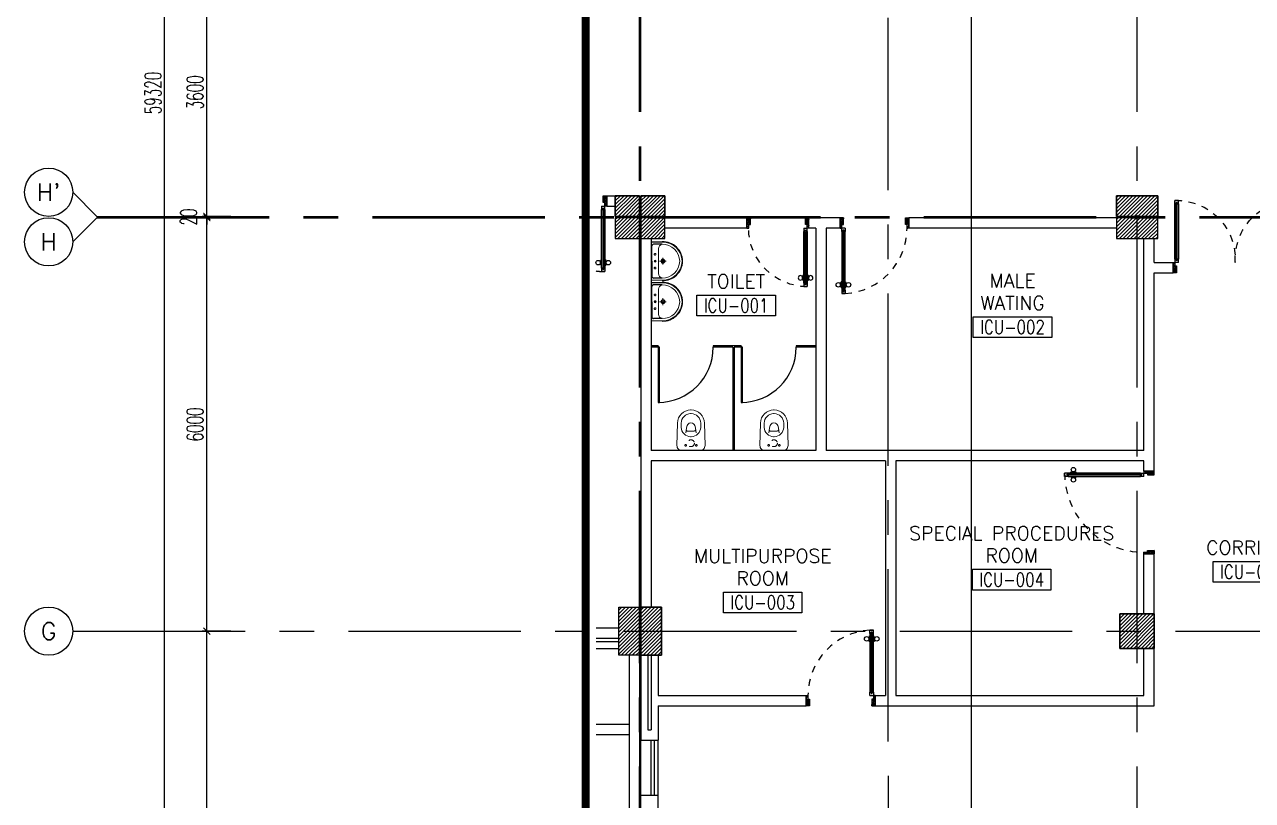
# Model space of a CAD drawing. Extents: x -0.3 to 93.5, y -1.1 to 78.4.
# Drawn here: x -0.35 to 17.47, y 24.89 to 36.15 of the extents above; entities that cross this region are included whole.
import ezdxf
from ezdxf.enums import TextEntityAlignment as Align

# ---------------------------------------------------------------- set-up
doc = ezdxf.new("R2010")
doc.units = 0
doc.header["$MEASUREMENT"] = 0
doc.header["$PDMODE"] = 34
for name, pattern in [('CENTER2', [1.125, 0.75, -0.125, 0.125, -0.125]), ('CENTERX2', [4, 2.5, -0.5, 0.5, -0.5]), ('DASHED', [0.75, 0.5, -0.25]), ('HIDDEN', [0.375, 0.25, -0.125]), ('HIDDEN2', [0.1875, 0.125, -0.0625])]:
    doc.linetypes.add(name, pattern=pattern)
doc.layers.get('0').update_dxf_attribs({"linetype": 'CONTINUOUS'})
doc.layers.get('DEFPOINTS').update_dxf_attribs({"linetype": 'CONTINUOUS'})
for name, color, linetype in [('AX-CR', 11, 'CONTINUOUS'), ('AX-DIM', 11, 'CONTINUOUS'), ('AX-TXT', 2, 'CONTINUOUS'), ('AXES', 11, 'CENTERX2'), ('COL', 11, 'CONTINUOUS'), ('DOOR', 7, 'CONTINUOUS'), ('ELEV', 11, 'CONTINUOUS'), ('FIX', 11, 'CONTINUOUS'), ('HAT', 11, 'CONTINUOUS'), ('INSUL', 11, 'CONTINUOUS'), ('PART', 11, 'CONTINUOUS'), ('RM-BOX', 11, 'CONTINUOUS'), ('RM-NAME', 11, 'CONTINUOUS'), ('RM-NO', 11, 'CONTINUOUS'), ('ROOF', 11, 'CONTINUOUS'), ('SHAFT', 11, 'CONTINUOUS'), ('SUNI-FUR', 11, 'CONTINUOUS'), ('WALL', 11, 'CONTINUOUS'), ('WIN', 11, 'CONTINUOUS')]:
    doc.layers.add(name, color=color, linetype=linetype)
doc.styles.add('ROMANS', font='ROMANS.shx', dxfattribs={"width": 0.6})
doc.dimstyles.new('STANDARD in', dxfattribs={"dimtxt": 0.24, "dimasz": 0.1, "dimexe": 0.07, "dimexo": 0.05, "dimgap": 0.05, "dimtad": 1, "dimdec": 0, "dimlfac": 1000, "dimzin": 0, "dimdsep": 46, "dimtxsty": 'ROMANS', "dimblk": 'ARCHTICK', "dimcen": 0.05, "dimdle": 0.05, "dimclrd": 7, "dimclre": 7, "dimclrt": 2, "dimadec": 0, "dimazin": 0, "dimtfac": 1, "dimtdec": 0, "dimtmove": 2, "dimatfit": 3, "dimldrblk": 'ARCHTICK', "dimfxl": 0, "dimtolj": 1, "dimtzin": 0, "dimarcsym": 0})

# ---------------------------------------------------------------- blocks, each defined once
blk = doc.blocks.new('AXL')
at = {"layer": 'AX-CR'}
blk.add_circle((-350, 0), 350, dxfattribs=at)
at = {"layer": 'AX-TXT', "style": 'ROMANS'}
blk.add_attdef('AX', text='', height=250, dxfattribs=at).set_placement((-350, 0), align=Align.MIDDLE)
blk = doc.blocks.new('_ARCHTICK')
at = {"color": 0, "linetype": 'ByBlock', "const_width": 0.15}
blk.add_lwpolyline([(-0.5, -0.5), (0.5, 0.5)], dxfattribs=at)
blk = doc.blocks.new('*D162')
at = {"layer": 'AX-DIM', "color": 7, "lineweight": -2, "ltscale": 0.3}
for p, q in [((1.683, 5.45), (1.683, 64.87)), ((5.705, 64.82), (1.613, 64.82)), ((6.384, 5.5), (1.613, 5.5))]:
    blk.add_line(p, q, dxfattribs=at)
at = {"layer": 'DEFPOINTS', "color": 0, "ltscale": 0.3}
for p in [(1.683, 64.82), (5.755, 64.82), (6.434, 5.5)]:
    blk.add_point(p, dxfattribs=at)
at = {"layer": 'AX-DIM', "color": 7, "lineweight": -2, "ltscale": 0.3, "xscale": 0.1, "yscale": 0.1, "zscale": 0.1}
for p, rotation in [((1.683, 64.82), 90), ((1.683, 5.5), 270)]:
    blk.add_blockref('_ARCHTICK', p, dxfattribs=dict(at, rotation=rotation))
at = {"layer": 'AX-DIM', "color": 2, "ltscale": 0.3, "insert": (1.513, 35.16), "char_height": 0.24, "attachment_point": 5, "rotation": 90, "style": 'ROMANS'}
blk.add_mtext('\\A1;59320', dxfattribs=at)
blk = doc.blocks.new('*D169')
at = {"layer": 'AX-DIM', "color": 7, "lineweight": -2, "ltscale": 0.3}
for p, q in [((2.645, 36.97), (2.225, 36.97)), ((2.295, 33.32), (2.295, 37.02)), ((2.645, 33.37), (2.225, 33.37))]:
    blk.add_line(p, q, dxfattribs=at)
at = {"layer": 'DEFPOINTS', "color": 0, "ltscale": 0.3}
for p in [(2.295, 36.97), (2.695, 36.97), (2.695, 33.37)]:
    blk.add_point(p, dxfattribs=at)
at = {"layer": 'AX-DIM', "color": 7, "lineweight": -2, "ltscale": 0.3, "xscale": 0.1, "yscale": 0.1, "zscale": 0.1}
for p, rotation in [((2.295, 36.97), 90), ((2.295, 33.37), 270)]:
    blk.add_blockref('_ARCHTICK', p, dxfattribs=dict(at, rotation=rotation))
at = {"layer": 'AX-DIM', "color": 2, "ltscale": 0.3, "insert": (2.125, 35.17), "char_height": 0.24, "attachment_point": 5, "rotation": 90, "style": 'ROMANS'}
blk.add_mtext('\\A1;3600', dxfattribs=at)
blk = doc.blocks.new('*D170')
at = {"layer": 'AX-DIM', "color": 7, "lineweight": -2, "ltscale": 0.3}
for p, q in [((2.645, 33.37), (2.225, 33.37)), ((2.645, 33.35), (2.225, 33.35)), ((2.295, 33.37), (2.295, 33.47)), ((2.295, 33.35), (2.295, 33.37)), ((2.295, 33.35), (2.295, 33.25))]:
    blk.add_line(p, q, dxfattribs=at)
at = {"layer": 'DEFPOINTS', "color": 0, "ltscale": 0.3}
for p in [(2.295, 33.37), (2.695, 33.37), (2.695, 33.35)]:
    blk.add_point(p, dxfattribs=at)
at = {"layer": 'AX-DIM', "color": 7, "lineweight": -2, "ltscale": 0.3, "xscale": 0.1, "yscale": 0.1, "zscale": 0.1}
for p, rotation in [((2.295, 33.37), 270), ((2.295, 33.35), 90)]:
    blk.add_blockref('_ARCHTICK', p, dxfattribs=dict(at, rotation=rotation))
at = {"layer": 'AX-DIM', "color": 2, "ltscale": 0.3, "insert": (2.03, 33.36), "char_height": 0.24, "attachment_point": 5, "rotation": 90, "style": 'ROMANS'}
blk.add_mtext('\\A1;20', dxfattribs=at)
blk = doc.blocks.new('*D171')
at = {"layer": 'AX-DIM', "color": 7, "lineweight": -2, "ltscale": 0.3}
for p, q in [((2.645, 33.35), (2.225, 33.35)), ((2.295, 27.3), (2.295, 33.4)), ((2.645, 27.35), (2.225, 27.35))]:
    blk.add_line(p, q, dxfattribs=at)
at = {"layer": 'DEFPOINTS', "color": 0, "ltscale": 0.3}
for p in [(2.295, 33.35), (2.695, 33.35), (2.695, 27.35)]:
    blk.add_point(p, dxfattribs=at)
at = {"layer": 'AX-DIM', "color": 7, "lineweight": -2, "ltscale": 0.3, "xscale": 0.1, "yscale": 0.1, "zscale": 0.1}
for p, rotation in [((2.295, 33.35), 90), ((2.295, 27.35), 270)]:
    blk.add_blockref('_ARCHTICK', p, dxfattribs=dict(at, rotation=rotation))
at = {"layer": 'AX-DIM', "color": 2, "ltscale": 0.3, "insert": (2.125, 30.35), "char_height": 0.24, "attachment_point": 5, "rotation": 90, "style": 'ROMANS'}
blk.add_mtext('\\A1;6000', dxfattribs=at)
blk = doc.blocks.new('*D172')
at = {"layer": 'AX-DIM', "color": 7, "lineweight": -2, "ltscale": 0.3}
for p, q in [((2.645, 27.35), (2.225, 27.35)), ((2.295, 20.1), (2.295, 27.4)), ((2.645, 20.15), (2.225, 20.15))]:
    blk.add_line(p, q, dxfattribs=at)
at = {"layer": 'DEFPOINTS', "color": 0, "ltscale": 0.3}
for p in [(2.295, 27.35), (2.695, 27.35), (2.695, 20.15)]:
    blk.add_point(p, dxfattribs=at)
at = {"layer": 'AX-DIM', "color": 7, "lineweight": -2, "ltscale": 0.3, "xscale": 0.1, "yscale": 0.1, "zscale": 0.1}
for p, rotation in [((2.295, 27.35), 90), ((2.295, 20.15), 270)]:
    blk.add_blockref('_ARCHTICK', p, dxfattribs=dict(at, rotation=rotation))
at = {"layer": 'AX-DIM', "color": 2, "ltscale": 0.3, "insert": (2.125, 23.75), "char_height": 0.24, "attachment_point": 5, "rotation": 90, "style": 'ROMANS'}
blk.add_mtext('\\A1;7200', dxfattribs=at)
blk = doc.blocks.new('A$C272A55A0')
at = {"layer": 'DOOR', "color": 0, "linetype": 'ByBlock'}
for p, q in [((0, 900), (0, 1050)), ((50, 1050), (0, 1050)), ((0, 900), (25, 900)), ((25, 950), (50, 950)), ((25, 900), (25, 950)), ((75, 900), (25, 900)), ((25, 850), (25, 900)), ((50, 950), (50, 1050)), ((75, 900), (75, 850)), ((1725, 900), (1775, 900)), ((1725, 900), (1725, 850)), ((1750, 950), (1750, 1050)), ((1750, 1050), (1800, 1050)), ((1775, 950), (1750, 950)), ((1775, 900), (1775, 950)), ((1800, 900), (1775, 900)), ((1775, 850), (1775, 900)), ((1800, 1050), (1800, 900)), ((42, 850), (25, 850)), ((58, 870), (42, 870)), ((42, 870), (42, 850)), ((58, 850), (58, 870)), ((75, 850), (58, 850)), ((1725, 850), (1742, 850)), ((1742, 870), (1758, 870)), ((1742, 850), (1742, 870)), ((1758, 870), (1758, 850)), ((1758, 850), (1775, 850)), ((25, 50), (42, 50)), ((25, 50), (25, 0)), ((25, 0), (75, 0)), ((75, 0), (25, 0)), ((42, 50), (42, 30)), ((42, 30), (58, 30)), ((58, 50), (75, 50)), ((58, 50), (58, 30)), ((75, 50), (75, 0)), ((1718, 160), (1709, 160)), ((1709, 95), (1709, 160)), ((1718, 95), (1709, 95)), ((1725, 173), (1718, 173)), ((1718, 173), (1718, 83)), ((1718, 95), (1718, 160)), ((1725, 83), (1718, 83)), ((1742, 50), (1725, 50)), ((1725, 50), (1725, 0)), ((1775, 0), (1725, 0)), ((1725, 0), (1775, 0)), ((1742, 50), (1742, 30)), ((1758, 30), (1742, 30)), ((1775, 50), (1758, 50)), ((1758, 50), (1758, 30)), ((1775, 173), (1782, 173)), ((1775, 83), (1782, 83)), ((1775, 50), (1775, 0)), ((1782, 173), (1782, 83)), ((1782, 160), (1791, 160)), ((1782, 95), (1782, 160)), ((1782, 95), (1791, 95)), ((1791, 95), (1791, 160))]:
    blk.add_line(p, q, dxfattribs=at)
at = {"layer": 'DOOR', "color": 9, "linetype": 'ByBlock'}
for p, q in [((50, 1050), (0, 1010)), ((50, 1050), (0, 937)), ((50, 1050), (37, 950)), ((1750, 1050), (1800, 1010)), ((1750, 1050), (1800, 937)), ((1750, 1050), (1763, 950))]:
    blk.add_line(p, q, dxfattribs=at)
at = {"layer": 'DOOR', "linetype": 'ByBlock'}
for p, q in [((25, 850), (25, 50)), ((42, 850), (42, 50)), ((58, 850), (58, 50)), ((75, 50), (75, 850)), ((1725, 50), (1725, 850)), ((1742, 850), (1742, 50)), ((1758, 850), (1758, 50)), ((1775, 850), (1775, 50))]:
    blk.add_line(p, q, dxfattribs=at)
at = {"layer": 'DOOR', "color": 0, "linetype": 'ByBlock'}
for centre in [(1676, 128), (1824, 128)]:
    blk.add_circle(centre, 32.4, dxfattribs=at)
at = {"layer": 'DOOR', "color": 9, "linetype": 'ByBlock'}
for centre, radius, start, end in [((50, 1050), 54.4, 203.2074, 270), ((50, 1050), 74.4, 227.7764, 270), ((50, 1050), 94.4, 238.0182, 270), ((50, 1050), 114, 244.0838, 257.3774), ((50, 1050), 134, 248.1598, 259.28), ((50, 1050), 154, 251.1053, 256.2858), ((50, 1050), 34.4, 180, 270), ((50, 1050), 14.4, 180, 270), ((1750, 1050), 14.4, 270, 0), ((1750, 1050), 34.4, 270, 0), ((1750, 1050), 54.4, 270, 336.7926), ((1750, 1050), 74.4, 270, 312.2236), ((1750, 1050), 94.4, 270, 301.9818), ((1750, 1050), 114, 282.6226, 295.9162), ((1750, 1050), 134, 280.72, 291.8402), ((1750, 1050), 154, 283.7142, 288.8947)]:
    blk.add_arc(centre, radius, start, end, dxfattribs=at)
at = {"layer": 'DOOR', "linetype": 'HIDDEN', "ltscale": 0.5}
for centre, start, end in [((50, 851), 268.3174, 3.2965), ((1750, 851), 176.7035, 271.6826)]:
    blk.add_arc(centre, 851, start, end, dxfattribs=at)
at = {"layer": 'WALL', "linetype": 'ByBlock'}
blk.add_line((1800, 900), (1800, 1050), dxfattribs=at)
blk = doc.blocks.new('*X112')
at = {"color": 0}
for p, q in [((80579, 132658), (81071, 133150)), ((80579, 132711), (81018, 133150)), ((80579, 132764), (80965, 133150)), ((80579, 132817), (80912, 133150)), ((80579, 132870), (80859, 133150)), ((80579, 132923), (80806, 133150)), ((80579, 132976), (80753, 133150)), ((80579, 133029), (80700, 133150)), ((80579, 133082), (80647, 133150)), ((80579, 133135), (80594, 133150)), ((80624, 132650), (81079, 133105)), ((80677, 132650), (81079, 133052)), ((80730, 132650), (81079, 132999)), ((80783, 132650), (81079, 132946)), ((80836, 132650), (81079, 132892)), ((80890, 132650), (81079, 132839)), ((80943, 132650), (81079, 132786)), ((80996, 132650), (81079, 132733)), ((81049, 132650), (81079, 132680))]:
    blk.add_line(p, q, dxfattribs=at)
blk = doc.blocks.new('COL50')
at = {"layer": 'COL'}
blk.add_lwpolyline([(-250, 250), (-250, -250), (250, -250), (250, 250)], close=True, dxfattribs=at)
blk = doc.blocks.new('C7')
at = {"layer": 'HAT'}
h = blk.add_hatch(dxfattribs=at)
h.set_pattern_fill('ANSI31', color=256, scale=300, style=0)
h.set_pattern_definition([(45, (-248876.182, -51411.005), (-26.5165043, 26.5165043), [])])
h.paths.add_polyline_path([(350, 300), (250, 300), (0, 300), (0, 0), (350, 0)])
at = {"layer": 'COL'}
blk.add_lwpolyline([(0, 300), (0, 0), (350, 0), (350, 300)], close=True, dxfattribs=at)
blk = doc.blocks.new('C5')
at = {"layer": 'HAT', "linetype": 'ByBlock'}
h = blk.add_hatch(dxfattribs=at)
h.set_pattern_fill('ANSI31', color=256, scale=300, style=0)
h.set_pattern_definition([(45, (-223356.182, -51411.005), (-26.516504, 26.516504), [])])
h.paths.add_polyline_path([(300, 300), (0, 300), (0, 0), (300, 0)])
h.paths.add_polyline_path([(600, 300), (300, 300), (300, 0), (600, 0)])
at = {"layer": 'COL'}
blk.add_lwpolyline([(600, 300), (0, 300), (0, 0), (600, 0)], close=True, dxfattribs=at)
blk = doc.blocks.new('C11')
at = {"layer": 'HAT'}
h = blk.add_hatch(dxfattribs=at)
h.set_pattern_fill('ANSI31', color=256, scale=300, style=0)
h.set_pattern_definition([(45, (-248556.182, -75061.005), (-26.5165043, 26.5165043), [])])
h.paths.add_polyline_path([(300, 700), (0, 700), (0, 350), (300, 350)])
h.paths.add_polyline_path([(300, 350), (0, 350), (0, 0), (300, 0)])
at = {"layer": 'COL'}
blk.add_lwpolyline([(300, 700), (300, 0), (0, 0), (0, 700)], close=True, dxfattribs=at)
blk = doc.blocks.new('C11D')
at = {"layer": 'COL', "linetype": 'ByBlock'}
for p in [(-320, 0), (0, 0)]:
    blk.add_blockref('C11', p, dxfattribs=at)
blk = doc.blocks.new('RM1')
at = {"layer": 'RM-BOX'}
blk.add_lwpolyline([(570, -200), (-570, -200), (-570, -500), (570, -500)], close=True, dxfattribs=at)
at = {"layer": 'RM-NAME', "style": 'ROMANS'}
for tag, p in [('ROOMNAME1', (0, 324)), ('ROOMNAME2', (0, 0))]:
    blk.add_attdef(tag, text='', height=200, dxfattribs=at).set_placement(p, align=Align.MIDDLE)
at = {"layer": 'RM-NO', "style": 'ROMANS', "width": 0.8}
blk.add_attdef('ROOMNO', text='', height=200, dxfattribs=at).set_placement((0, -350), align=Align.MIDDLE)
blk = doc.blocks.new('DOOR90')
at = {"layer": 'DOOR', "color": 0, "linetype": 'ByBlock'}
for p, q in [((-150, 0), (-150, -25)), ((-150, 0), (0, 0)), ((0, -50), (0, 0)), ((-1000, -25), (-1000, -75)), ((-1000, -75), (-1000, -25)), ((-950, -25), (-1000, -25)), ((-950, -75), (-1000, -75)), ((-970, -42), (-970, -58)), ((-950, -42), (-970, -42)), ((-950, -58), (-970, -58)), ((-950, -25), (-950, -42)), ((-950, -58), (-950, -75)), ((-918, -25), (-918, -18)), ((-828, -18), (-918, -18)), ((-918, -75), (-918, -82)), ((-828, -82), (-918, -82)), ((-905, -18), (-905, -9)), ((-905, -9), (-840, -9)), ((-905, -18), (-840, -18)), ((-905, -82), (-905, -91)), ((-905, -82), (-840, -82)), ((-905, -91), (-840, -91)), ((-840, -18), (-840, -9)), ((-840, -82), (-840, -91)), ((-828, -25), (-828, -18)), ((-828, -75), (-828, -82)), ((-200, -42), (-200, -25)), ((-200, -25), (-150, -25)), ((-180, -42), (-200, -42)), ((-200, -75), (-200, -58)), ((-200, -58), (-180, -58)), ((-150, -75), (-200, -75)), ((-180, -58), (-180, -42)), ((-150, -75), (-150, -25)), ((-150, -25), (-100, -25)), ((-100, -25), (-100, -50)), ((-100, -50), (0, -50)), ((-150, -900), (-150, -875)), ((-150, -875), (-100, -875)), ((-100, -850), (0, -850)), ((-100, -875), (-100, -850)), ((0, -850), (0, -900)), ((0, -900), (-150, -900)), ((-150, -900), (0, -900))]:
    blk.add_line(p, q, dxfattribs=at)
at = {"layer": 'DOOR', "color": 9, "linetype": 'ByBlock'}
for p, q in [((0, -50), (-114, 0)), ((0, -50), (-40, 0)), ((0, -50), (-100, -37)), ((0, -850), (-114, -900)), ((0, -850), (-100, -863)), ((0, -850), (-40, -900))]:
    blk.add_line(p, q, dxfattribs=at)
at = {"layer": 'DOOR', "linetype": 'ByBlock'}
for p, q in [((-200, -25), (-950, -25)), ((-200, -42), (-950, -42)), ((-200, -58), (-950, -58)), ((-950, -75), (-200, -75))]:
    blk.add_line(p, q, dxfattribs=at)
at = {"layer": 'DOOR', "color": 0, "linetype": 'ByBlock'}
for centre in [(-873, 24), (-873, -124)]:
    blk.add_circle(centre, 32.4, dxfattribs=at)
at = {"layer": 'DOOR', "color": 9, "linetype": 'ByBlock'}
for centre, radius, start, end in [((0, -50), 154, 161.1053, 166.2858), ((0, -50), 134, 158.1598, 169.28), ((0, -50), 94.4, 148.0182, 180), ((0, -50), 74.4, 137.7764, 180), ((0, -50), 114, 154.0838, 167.3774), ((0, -50), 54.4, 113.2074, 180), ((0, -50), 34.4, 90, 180), ((0, -50), 14.4, 90, 180), ((0, -850), 154, 193.7142, 198.8947), ((0, -850), 134, 190.72, 201.8402), ((0, -850), 94.4, 180, 211.9818), ((0, -850), 74.4, 180, 222.2236), ((0, -850), 54.4, 180, 246.7926), ((0, -850), 34.4, 180, 270), ((0, -850), 14.4, 180, 270)]:
    blk.add_arc(centre, radius, start, end, dxfattribs=at)
at = {"layer": 'DOOR', "linetype": 'HIDDEN', "ltscale": 0.5}
blk.add_arc((-150, -25), 850, 180, 270, dxfattribs=at)
blk = doc.blocks.new('DOOR100')
at = {"layer": 'DOOR', "color": 0, "linetype": 'ByBlock'}
for p, q in [((-25, 1300), (-75, 1300)), ((-75, 1300), (-25, 1300)), ((-75, 1250), (-75, 1300)), ((-58, 1250), (-75, 1250)), ((-42, 1270), (-58, 1270)), ((-58, 1250), (-58, 1270)), ((-42, 1250), (-42, 1270)), ((-25, 1250), (-42, 1250)), ((-25, 1250), (-25, 1300)), ((-82, 1205), (-91, 1205)), ((-91, 1205), (-91, 1140)), ((-82, 1140), (-91, 1140)), ((-75, 1218), (-82, 1218)), ((-82, 1128), (-82, 1218)), ((-82, 1205), (-82, 1140)), ((-75, 1128), (-82, 1128)), ((-25, 1218), (-18, 1218)), ((-25, 1128), (-18, 1128)), ((-18, 1128), (-18, 1218)), ((-18, 1205), (-9, 1205)), ((-18, 1205), (-18, 1140)), ((-18, 1140), (-9, 1140)), ((-9, 1205), (-9, 1140)), ((-75, 200), (-58, 200)), ((-75, 150), (-75, 200)), ((-58, 200), (-58, 180)), ((-58, 180), (-42, 180)), ((-42, 200), (-25, 200)), ((-42, 180), (-42, 200)), ((-25, 200), (-25, 150)), ((-1200, 0), (-1200, 150)), ((-1200, 150), (-1175, 150)), ((-1200, 150), (-1200, 0)), ((-1150, 0), (-1200, 0)), ((-1175, 150), (-1175, 100)), ((-1175, 100), (-1150, 100)), ((-1150, 100), (-1150, 0)), ((-75, 150), (-25, 150)), ((-50, 100), (-50, 0)), ((-25, 100), (-50, 100)), ((-50, 0), (0, 0)), ((0, 150), (-25, 150)), ((-25, 150), (-25, 100)), ((0, 150), (0, 0))]:
    blk.add_line(p, q, dxfattribs=at)
at = {"layer": 'DOOR', "linetype": 'ByBlock'}
for p, q in [((-75, 1250), (-75, 200)), ((-58, 200), (-58, 1250)), ((-42, 200), (-42, 1250)), ((-25, 200), (-25, 1250)), ((0, 0), (0, 150))]:
    blk.add_line(p, q, dxfattribs=at)
at = {"layer": 'DOOR', "color": 9, "linetype": 'ByBlock'}
for p, q in [((-1150, 0), (-1200, 114)), ((-1150, 0), (-1200, 40)), ((-1150, 0), (-1163, 100)), ((-50, 0), (0, 114)), ((-50, 0), (-37, 100)), ((-50, 0), (0, 40))]:
    blk.add_line(p, q, dxfattribs=at)
at = {"layer": 'DOOR', "color": 0, "linetype": 'ByBlock'}
for centre in [(-124, 1173), (24, 1173)]:
    blk.add_circle(centre, 32.4, dxfattribs=at)
at = {"layer": 'DOOR', "linetype": 'HIDDEN', "ltscale": 0.5}
blk.add_arc((-25, 150), 1150, 90, 180.0001, dxfattribs=at)
at = {"layer": 'DOOR', "color": 9, "linetype": 'ByBlock'}
for centre, radius, start, end in [((-1150, 0), 154, 103.7142, 108.8947), ((-1150, 0), 134, 100.72, 111.8402), ((-1150, 0), 94.4, 90, 121.9818), ((-1150, 0), 74.4, 90, 132.2236), ((-1150, 0), 54.4, 90, 156.7926), ((-1150, 0), 34.4, 90, 180), ((-1150, 0), 14.4, 90, 180), ((-50, 0), 94.4, 58.0182, 90), ((-50, 0), 74.4, 47.7764, 90), ((-50, 0), 54.4, 23.2074, 90), ((-50, 0), 34.4, 0, 90), ((-50, 0), 14.4, 0, 90), ((-50, 0), 134, 68.1598, 79.28), ((-50, 0), 114, 64.0838, 77.3774), ((-50, 0), 154, 71.1053, 76.2858)]:
    blk.add_arc(centre, radius, start, end, dxfattribs=at)
blk = doc.blocks.new('LAV1')
at = {"layer": 'FIX', "linetype": 'ByBlock', "ltscale": 0.3}
for p, q in [((-280, 210), (-275, 50)), ((-245, 210), (-245, 85)), ((245, 210), (245, 85)), ((280, 210), (275, 50)), ((0, 60), (-220, 60)), ((0, 60), (220, 60))]:
    blk.add_line(p, q, dxfattribs=at)
at = {"layer": 'FIX', "linetype": 'Continuous', "lineweight": 20}
for p, q in [((-275, 210), (-275, 50)), ((275, 210), (275, 50)), ((0, 50), (-275, 50)), ((0, 50), (-252, 50)), ((0, 155), (-181, 155)), ((0, 155), (181, 155)), ((0, 50), (252, 50)), ((0, 50), (275, 50))]:
    blk.add_line(p, q, dxfattribs=at)
at = {"layer": 'FIX', "linetype": 'DASHED', "lineweight": 20, "ltscale": 0.05}
for p, q in [((50, 220), (-50, 220)), ((0, 170), (0, 270)), ((0, 170), (0, 270))]:
    blk.add_line(p, q, dxfattribs=at)
at = {"layer": 'FIX', "lineweight": 20}
for p, q in [((16, 107), (-15, 107)), ((0, 92), (0, 123))]:
    blk.add_line(p, q, dxfattribs=at)
for centre, radius in [((0, 220), 29.5), ((0, 220), 22.5), ((0, 107), 15.5)]:
    blk.add_circle(centre, radius, dxfattribs=at)
at = {"layer": 'FIX', "linetype": 'HIDDEN', "lineweight": 20, "ltscale": 0.05}
for centre in [(-100, 107), (100, 107)]:
    blk.add_circle(centre, 12.4, dxfattribs=at)
at = {"layer": 'FIX', "linetype": 'ByBlock', "ltscale": 0.3}
for centre, radius, start, end in [((7, 220), 287, 91.3776, 182.0064), ((-7, 220), 287, 357.9936, 88.6224), ((-220, 85), 24.9, 179.7021, 269.9486), ((220, 85), 24.9, 270.0514, 0.2979)]:
    blk.add_arc(centre, radius, start, end, dxfattribs=at)
at = {"layer": 'FIX', "linetype": 'Continuous', "lineweight": 20}
for centre, radius, start, end in [((8, 217), 283, 91.6988, 181.351), ((8, 212), 253, 91.7328, 180.4884), ((-8, 217), 283, 358.649, 88.3012), ((-8, 212), 253, 359.5116, 88.2672), ((-179, 222), 66.9, 190.2006, 268.0786), ((179, 222), 66.9, 271.9214, 349.7994)]:
    blk.add_arc(centre, radius, start, end, dxfattribs=at)
blk = doc.blocks.new('WC1')
at = {"layer": 'FIX', "lineweight": 20}
for p, q in [((-210, 204), (-538, 194)), ((-727, 5), (-727, -5)), ((-674, 5), (-674, -5)), ((-534, 24), (-540, 0)), ((-540, 0), (-534, -24)), ((-475, 141), (-538, 141)), ((-395, 76), (-490, 60)), ((-339, 5), (-339, -5)), ((-538, -141), (-475, -141)), ((-490, -60), (-395, -76)), ((-538, -194), (-210, -204))]:
    blk.add_line(p, q, dxfattribs=at)
at = {"layer": 'FIX', "linetype": 'Continuous', "lineweight": 20}
blk.add_line((-420, -47), (-420, 45), dxfattribs=at)
at = {"layer": 'FIX', "lineweight": 20}
blk.add_lwpolyline([(-213, -204), (-210, -204, 0.414214), (-137, -131), (-137, 0), (-137, 131, 0.414214), (-210, 204)], format="xyb", dxfattribs=at)
at = {"layer": 'FIX', "linetype": 'HIDDEN2', "lineweight": 20, "ltscale": 0.3}
blk.add_circle((-245, 0), 49.8, dxfattribs=at)
at = {"layer": 'FIX', "linetype": 'HIDDEN', "lineweight": 20, "ltscale": 0.05}
for centre in [(-213, 78), (-213, -77)]:
    blk.add_circle(centre, 11.6, dxfattribs=at)
at = {"layer": 'FIX', "lineweight": 20}
for centre, radius, start, end in [((-538, 5), 189, 90, 180), ((-538, 5), 136, 90, 180), ((-473, -7), 68.2, 128.9242, 152.8468), ((-464, -18), 82, 108.496, 128.9242), ((-475, 5), 136, 360, 90), ((-538, -5), 189, 180, 270), ((-538, -5), 136, 180, 270), ((-473, 7), 68.2, 207.1532, 231.0758), ((-464, 18), 82, 231.0758, 251.504), ((-475, -5), 136, 270, 0)]:
    blk.add_arc(centre, radius, start, end, dxfattribs=at)
at = {"layer": 'FIX', "linetype": 'Continuous', "lineweight": 20}
for centre, start, end in [((-443, 46), 357.6662, 91.6121), ((-442, -46), 268.3879, 2.3338)]:
    blk.add_arc(centre, 22.3, start, end, dxfattribs=at)
blk = doc.blocks.new('DOOR-10')
at = {"layer": 'DOOR', "color": 0, "linetype": 'ByBlock'}
for p, q in [((-26, 1100), (-76, 1100)), ((-76, 1100), (-26, 1100)), ((-76, 1050), (-76, 1100)), ((-43, 1070), (-59, 1070)), ((-59, 1050), (-59, 1070)), ((-43, 1050), (-43, 1070)), ((-26, 1050), (-26, 1100)), ((-83, 1005), (-92, 1005)), ((-92, 1005), (-92, 940)), ((-83, 940), (-92, 940)), ((-76, 1018), (-83, 1018)), ((-83, 928), (-83, 1018)), ((-83, 1005), (-83, 940)), ((-76, 928), (-83, 928)), ((-59, 1050), (-76, 1050)), ((-26, 1050), (-43, 1050)), ((-26, 1018), (-18, 1018)), ((-26, 928), (-18, 928)), ((-18, 928), (-18, 1018)), ((-18, 1005), (-9, 1005)), ((-18, 1005), (-18, 940)), ((-18, 940), (-9, 940)), ((-9, 1005), (-9, 940)), ((-76, 200), (-59, 200)), ((-76, 150), (-76, 200)), ((-59, 200), (-59, 180)), ((-59, 180), (-43, 180)), ((-43, 200), (-26, 200)), ((-43, 180), (-43, 200)), ((-26, 200), (-26, 150)), ((-1001, 0), (-1001, 150)), ((-1001, 150), (-976, 150)), ((-1001, 150), (-1001, 0)), ((-951, 0), (-1001, 0)), ((-976, 150), (-976, 100)), ((-976, 100), (-951, 100)), ((-951, 100), (-951, 0)), ((-76, 150), (-26, 150)), ((-51, 100), (-51, 0)), ((-26, 100), (-51, 100)), ((-51, 0), (-1, 0)), ((-1, 150), (-26, 150)), ((-26, 150), (-26, 100))]:
    blk.add_line(p, q, dxfattribs=at)
at = {"layer": 'DOOR', "linetype": 'ByBlock'}
for p, q in [((-76, 1050), (-76, 200)), ((-59, 200), (-59, 1050)), ((-43, 200), (-43, 1050)), ((-26, 200), (-26, 1050))]:
    blk.add_line(p, q, dxfattribs=at)
at = {"layer": 'DOOR', "color": 9, "linetype": 'ByBlock'}
for p, q in [((-951, 0), (-1001, 114)), ((-951, 0), (-1001, 40)), ((-951, 0), (-964, 100)), ((-51, 0), (-1, 114)), ((-51, 0), (-37, 100)), ((-51, 0), (-1, 40)), ((-1, 0), (-1, 150))]:
    blk.add_line(p, q, dxfattribs=at)
at = {"layer": 'DOOR', "color": 0, "linetype": 'ByBlock'}
for centre in [(-124, 973), (23, 973)]:
    blk.add_circle(centre, 32.4, dxfattribs=at)
at = {"layer": 'DOOR', "linetype": 'HIDDEN', "ltscale": 0.5}
blk.add_arc((-23, 149), 952, 93.1482, 179.9482, dxfattribs=at)
at = {"layer": 'DOOR', "color": 9, "linetype": 'ByBlock'}
for centre, radius, start, end in [((-951, 0), 154, 103.7142, 108.8947), ((-951, 0), 134, 100.72, 111.8402), ((-951, 0), 94.4, 90, 121.9818), ((-951, 0), 74.4, 90, 132.2236), ((-951, 0), 54.4, 90, 156.7926), ((-951, 0), 34.4, 90, 180), ((-951, 0), 14.4, 90, 180), ((-51, 0), 94.4, 58.0182, 90), ((-51, 0), 74.4, 47.7764, 90), ((-51, 0), 54.4, 23.2074, 90), ((-51, 0), 34.4, 0, 90), ((-51, 0), 14.4, 0, 90), ((-51, 0), 134, 68.1598, 79.28), ((-51, 0), 114, 64.0838, 77.3774), ((-51, 0), 154, 71.1053, 76.2858)]:
    blk.add_arc(centre, radius, start, end, dxfattribs=at)

msp = doc.modelspace()

# ---------------------------------------------------------------- linework, layer by layer
at = {"layer": 'AXES'}
for p, q in [((15.7924, -1.1143), (15.7924, 77.6984)), ((8.5724, -1.1143), (8.5724, 77.3484)), ((8.5924, -1.1143), (8.5924, 77.3484)), ((12.1924, 5.75), (12.1674, 64.57)), ((0.7, 33.37), (0.35, 33.72)), ((0.7, 33.35), (0.35, 33)), ((0.7, 33.37), (30.1924, 33.37)), ((0.7, 33.35), (30.1924, 33.35)), ((0.35, 27.35), (24.7924, 27.35))]:
    msp.add_line(p, q, dxfattribs=at)
at = {"layer": 'DOOR', "color": 0, "linetype": 'ByBlock'}
for p, q in [((8.0224, 33.52), (8.0724, 33.52)), ((8.0224, 33.52), (8.0224, 33.47)), ((8.0474, 33.57), (8.0474, 33.67)), ((8.0474, 33.67), (8.0974, 33.67)), ((8.0724, 33.57), (8.0474, 33.57)), ((8.0724, 33.52), (8.0724, 33.57)), ((8.0974, 33.52), (8.0724, 33.52)), ((8.0724, 33.47), (8.0724, 33.52)), ((8.0224, 33.47), (8.0394, 33.47)), ((8.0394, 33.49), (8.0554, 33.49)), ((8.0394, 33.47), (8.0394, 33.49)), ((8.0554, 33.49), (8.0554, 33.47)), ((8.0554, 33.47), (8.0724, 33.47)), ((8.0152, 32.7298), (8.0062, 32.7298)), ((8.0062, 32.665), (8.0062, 32.7298)), ((8.0152, 32.665), (8.0062, 32.665)), ((8.0224, 32.7424), (8.0152, 32.7424)), ((8.0152, 32.7424), (8.0152, 32.6524)), ((8.0152, 32.665), (8.0152, 32.7298)), ((8.0224, 32.6524), (8.0152, 32.6524)), ((8.0394, 32.62), (8.0224, 32.62)), ((8.0224, 32.62), (8.0224, 32.57)), ((8.0394, 32.62), (8.0394, 32.6)), ((8.0724, 32.62), (8.0554, 32.62)), ((8.0554, 32.62), (8.0554, 32.6)), ((8.0724, 32.7424), (8.0796, 32.7424)), ((8.0724, 32.6524), (8.0796, 32.6524)), ((8.0724, 32.62), (8.0724, 32.57)), ((8.0796, 32.7424), (8.0796, 32.6524)), ((8.0796, 32.7298), (8.0886, 32.7298)), ((8.0796, 32.665), (8.0796, 32.7298)), ((8.0796, 32.665), (8.0886, 32.665)), ((8.0886, 32.665), (8.0886, 32.7298)), ((8.0724, 32.57), (8.0224, 32.57)), ((8.0224, 32.57), (8.0724, 32.57)), ((8.0554, 32.6), (8.0394, 32.6))]:
    msp.add_line(p, q, dxfattribs=at)
at = {"layer": 'DOOR', "color": 9, "linetype": 'ByBlock'}
for p, q in [((8.0474, 33.67), (8.0974, 33.6299)), ((8.0474, 33.67), (8.0974, 33.5563)), ((8.0474, 33.67), (8.0607, 33.57)), ((8.0974, 33.67), (8.0974, 33.52))]:
    msp.add_line(p, q, dxfattribs=at)
at = {"layer": 'DOOR', "linetype": 'ByBlock'}
for p, q in [((8.0224, 32.62), (8.0224, 33.47)), ((8.0394, 33.47), (8.0394, 32.62)), ((8.0554, 33.47), (8.0554, 32.62)), ((8.0724, 33.47), (8.0724, 32.62))]:
    msp.add_line(p, q, dxfattribs=at)
at = {"layer": 'DOOR', "color": 0, "linetype": 'ByBlock'}
for centre in [(7.9738, 32.6974), (8.1209, 32.6974)]:
    msp.add_circle(centre, 0.0324, dxfattribs=at)
at = {"layer": 'DOOR', "color": 9, "linetype": 'ByBlock'}
for radius, start, end in [(0.0144, 270, 0), (0.0344, 270, 0), (0.0544, 270, 336.79262), (0.0744, 270, 312.22357), (0.0944, 270, 301.98181), (0.1144, 282.62257, 295.91616), (0.1344, 280.71998, 291.84015), (0.1544, 283.71423, 288.89471)]:
    msp.add_arc((8.0474, 33.67), radius, start, end, dxfattribs=at)
at = {"layer": 'DOOR', "linetype": 'HIDDEN', "ltscale": 0.5}
msp.add_arc((8.0747, 33.5209), 0.9523, 262.2276, 266.85184, dxfattribs=at)
at = {"layer": 'ELEV', "linetype": 'CENTER2', "const_width": 0.12}
msp.add_lwpolyline([(7.7917, 4.3737), (7.7917, 68.212)], dxfattribs=at)
at = {"layer": 'INSUL'}
for p, q in [((7.9459, 27.25), (8.2724, 27.25)), ((7.9459, 27.2), (8.2724, 27.2)), ((8.6924, 27), (8.6924, 25.9182)), ((8.7424, 27), (8.7424, 25.9182)), ((8.6924, 25.9182), (8.7424, 25.9182))]:
    msp.add_line(p, q, dxfattribs=at)
at = {"layer": 'PART', "linetype": 'ByBlock'}
for p, q in [((8.8424, 31.49), (8.7424, 31.49)), ((8.8624, 31.47), (8.7424, 31.47)), ((8.8424, 31.49), (8.8424, 31.47)), ((8.8424, 31.47), (8.8424, 30.67)), ((8.8624, 31.47), (8.8424, 31.47)), ((8.8624, 30.67), (8.8624, 31.47)), ((10.0474, 31.49), (9.6424, 31.49)), ((9.6424, 31.49), (9.6424, 31.47)), ((9.9274, 31.47), (9.6424, 31.47)), ((9.9274, 31.47), (9.9274, 29.97)), ((9.9474, 31.47), (9.9474, 29.97)), ((10.0474, 31.47), (9.9474, 31.47)), ((10.0474, 31.49), (10.0474, 31.47)), ((10.0474, 31.47), (10.0474, 31.49)), ((10.0474, 31.47), (10.0474, 30.67)), ((10.0674, 31.47), (10.0474, 31.47)), ((10.0674, 30.67), (10.0674, 31.47)), ((11.1324, 31.49), (10.8474, 31.49)), ((10.8474, 31.49), (10.8474, 31.47)), ((11.1324, 31.47), (10.8474, 31.47)), ((8.8424, 30.67), (8.8624, 30.67)), ((10.0474, 30.67), (10.0674, 30.67))]:
    msp.add_line(p, q, dxfattribs=at)
for centre in [(8.8424, 31.47), (10.0474, 31.47)]:
    msp.add_arc(centre, 0.8, 270, 0, dxfattribs=at)
at = {"layer": 'ROOF'}
for p, q in [((8.5724, 27.1), (8.5724, 5.7)), ((8.4224, 27), (8.4224, 13.3))]:
    msp.add_line(p, q, dxfattribs=at)
at = {"layer": 'SHAFT', "color": 7, "linetype": 'ByBlock'}
for p, q in [((7.9459, 26), (8.4224, 26)), ((7.9459, 25.85), (8.4224, 25.85))]:
    msp.add_line(p, q, dxfattribs=at)
at = {"layer": 'SUNI-FUR', "linetype": 'Continuous'}
msp.add_line((13.3924, 5.75), (13.3924, 64.57), dxfattribs=at)
at = {"layer": 'WALL', "linetype": 'ByBlock'}
for p, q in [((8.0974, 33.52), (8.0974, 33.67)), ((10.1324, 33.35), (8.9424, 33.35)), ((10.1324, 33.2), (10.1324, 33.35)), ((11.4824, 33.35), (11.0324, 33.35)), ((11.0324, 33.2), (11.0324, 33.35)), ((11.4824, 33.35), (11.4824, 33.2)), ((15.4924, 33.35), (12.4824, 33.35)), ((12.4824, 33.35), (12.4824, 33.2)), ((10.1324, 33.2), (8.9424, 33.2)), ((10.1324, 33.2), (8.9424, 33.2)), ((11.1324, 33.2), (11.0324, 33.2)), ((11.1324, 33.2), (11.0324, 33.2)), ((11.1324, 33.2), (11.1324, 33.05)), ((11.1324, 33.2), (11.1324, 29.97)), ((11.2824, 33.2), (11.2824, 29.97)), ((11.4824, 33.2), (11.2824, 33.2)), ((15.4924, 33.2), (12.4824, 33.2)), ((16.3174, 32.55), (16.3174, 32.7)), ((11.1324, 29.97), (8.7424, 29.97)), ((15.8924, 29.97), (11.2824, 29.97)), ((12.1424, 29.82), (8.7424, 29.82)), ((12.1424, 29.82), (12.1424, 26.415)), ((15.8924, 29.82), (12.2924, 29.82)), ((12.2924, 29.82), (12.2924, 26.415)), ((16.0424, 29.67), (15.8924, 29.67)), ((16.0424, 28.47), (15.8924, 28.47)), ((8.8424, 26.415), (10.9924, 26.415)), ((10.9924, 26.415), (10.9924, 26.265)), ((11.9924, 26.415), (11.9924, 26.265)), ((11.9924, 26.415), (12.1424, 26.415)), ((12.2924, 26.415), (15.8924, 26.415)), ((8.8424, 26.265), (10.9924, 26.265)), ((11.9924, 26.265), (16.0424, 26.265))]:
    msp.add_line(p, q, dxfattribs=at)
at = {"layer": 'WALL'}
for p, q in [((8.0974, 33.67), (8.2224, 33.67)), ((8.0974, 33.52), (8.2224, 33.52)), ((8.5924, 33.1), (8.5924, 27.6)), ((8.7424, 33.05), (8.7424, 29.97)), ((15.8924, 29.97), (15.8924, 33.05)), ((16.0424, 32.7), (16.0424, 33.05)), ((16.0424, 32.7), (16.3174, 32.7)), ((16.0424, 32.55), (16.3174, 32.55)), ((16.0424, 29.67), (16.0424, 32.55)), ((8.7424, 29.82), (8.7424, 27.7)), ((15.8924, 29.67), (15.8924, 29.82)), ((15.8924, 27.6), (15.8924, 28.47)), ((16.0424, 26.265), (16.0424, 28.47)), ((7.9459, 27.4), (8.2724, 27.4)), ((7.9459, 27.1), (8.2724, 27.1)), ((15.8924, 26.415), (15.8924, 27.1)), ((8.5924, 27), (8.5924, 25.7682)), ((8.8424, 27), (8.8424, 26.415)), ((8.8424, 26.265), (8.8424, 25.7682)), ((8.5924, 25.7682), (8.8424, 25.7682)), ((8.5924, 24.9682), (8.8424, 24.9682)), ((8.5924, 22.4494), (8.5924, 24.9682)), ((8.8424, 24.265), (8.8424, 24.9682))]:
    msp.add_line(p, q, dxfattribs=at)
at = {"layer": 'WALL', "linetype": 'ByBlock', "ltscale": 0.3}
for points in [[(8.2224, 33.67), (8.5724, 33.67), (8.5724, 33.37), (8.2224, 33.37)], [(8.5924, 33.67), (8.9424, 33.67), (8.9424, 33.37), (8.5924, 33.37)], [(15.4924, 33.67), (16.0924, 33.67), (16.0924, 33.37), (15.4924, 33.37)], [(8.5724, 33.35), (8.2224, 33.35), (8.2224, 33.05), (8.5724, 33.05)], [(8.5924, 33.05), (8.9424, 33.05), (8.9424, 33.35), (8.5924, 33.35)], [(16.0924, 33.35), (15.4924, 33.35), (15.4924, 33.05), (16.0924, 33.05)], [(8.2724, 27.7), (8.5724, 27.7), (8.5724, 27), (8.2724, 27)], [(8.5924, 27), (8.8924, 27), (8.8924, 27.7), (8.5924, 27.7)], [(15.5424, 27.6), (16.0424, 27.6), (16.0424, 27.1), (15.5424, 27.1)]]:
    msp.add_lwpolyline(points, close=True, dxfattribs=at)
at = {"layer": 'WIN'}
for p, q in [((8.5924, 24.9682), (8.5924, 25.7682)), ((8.7424, 24.9682), (8.7424, 25.7682)), ((8.7924, 24.9682), (8.7924, 25.7682)), ((8.8424, 24.9682), (8.8424, 25.7682))]:
    msp.add_line(p, q, dxfattribs=at)

# ---------------------------------------------------------------- block references
at = {"layer": 'AXES', "xscale": 0.0009999999892897904, "yscale": 0.000999999996565748, "zscale": 0.001}
for p, values in [((0.35, 33.72), {'AX': "H'"}), ((0.35, 33), {'AX': 'H'}), ((0.35, 27.35), {'AX': 'G'})]:
    msp.add_blockref('AXL', p, dxfattribs=at).add_auto_attribs(values)
at = {"layer": 'COL', "linetype": 'ByBlock', "xscale": 0.0009999999892897904, "yscale": 0.000999999996565748, "zscale": 0.001}
for name, p in [('C7', (8.2224, 33.37)), ('C7', (8.5924, 33.37)), ('C5', (15.4924, 33.37)), ('C7', (8.2224, 33.05)), ('C7', (8.5924, 33.05)), ('C5', (15.4924, 33.05)), ('C11D', (8.5924, 27))]:
    msp.add_blockref(name, p, dxfattribs=at)
at = {"layer": 'COL', "xscale": 0.0009999999892897904, "yscale": 0.000999999996565748, "zscale": 0.001}
msp.add_blockref('COL50', (15.7924, 27.35), dxfattribs=at)
at = {"layer": 'DOOR', "color": 0, "linetype": 'ByBlock', "yscale": 0.000999999996565748, "zscale": 0.001}
for name, p, xscale, rotation in [('A$C272A55A0', (16.3174, 33.6004), -0.0009999999892897904, 180), ('DOOR90', (11.0324, 33.35), -0.000999999996565748, 270), ('DOOR100', (16.0424, 29.67), 0.000999999996565748, 90)]:
    msp.add_blockref(name, p, dxfattribs=dict(at, xscale=xscale, rotation=rotation))
at = {"layer": 'DOOR', "color": 0, "linetype": 'ByBlock', "ltscale": 0.3, "xscale": 0.0009999999892897904, "yscale": 0.000999999996565748, "zscale": 0.001, "rotation": 180}
msp.add_blockref('DOOR-10', (11.4817, 33.35), dxfattribs=at)
at = {"layer": 'DOOR', "color": 0, "linetype": 'ByBlock', "ltscale": 0.3, "xscale": 0.0009999999892897904, "yscale": 0.000999999996565748, "zscale": 0.001}
msp.add_blockref('DOOR-10', (11.9931, 26.265), dxfattribs=at)
at = {"layer": 'FIX', "xscale": 0.000999999996565748, "yscale": 0.000999999996565748, "zscale": 0.001, "rotation": 270}
for name, p in [('LAV1', (8.6924, 32.7198)), ('LAV1', (8.6924, 32.1308)), ('WC1', (9.3201, 29.833)), ('WC1', (10.5245, 29.833))]:
    msp.add_blockref(name, p, dxfattribs=at)
at = {"layer": 'HAT', "xscale": 0.0009999999892897904, "yscale": 0.000999999996565748, "zscale": 0.001}
msp.add_blockref('*X112', (-65.0369, -105.5497), dxfattribs=at)
at = {"layer": 'RM-NAME'}
ref = msp.add_blockref('RM1', (9.9757, 32.4268), dxfattribs=dict(at, xscale=-0.0009999999892897904, yscale=0.000999999996565748, zscale=0.001))
ref.add_attrib('ROOMNO', 'ICU-001', dxfattribs={"layer": 'RM-NO', "height": 0.2, "style": 'ROMANS', "width": 0.8}).set_placement((9.9757, 32.0768), align=Align.MIDDLE)
ref.add_attrib('ROOMNAME2', 'TOILET', dxfattribs={"height": 0.2, "style": 'ROMANS'}).set_placement((9.9757, 32.4268), align=Align.MIDDLE)
ref = msp.add_blockref('RM1', (13.9864, 32.113), dxfattribs=dict(at, xscale=-0.0009999999892897904, yscale=0.000999999996565748, zscale=0.001))
ref.add_attrib('ROOMNO', 'ICU-002', dxfattribs={"layer": 'RM-NO', "height": 0.2, "style": 'ROMANS', "width": 0.8}).set_placement((13.9864, 31.763), align=Align.MIDDLE)
ref.add_attrib('ROOMNAME2', 'WATING', dxfattribs={"height": 0.2, "style": 'ROMANS'}).set_placement((13.9864, 32.113), align=Align.MIDDLE)
ref.add_attrib('ROOMNAME1', 'MALE', dxfattribs={"height": 0.2, "style": 'ROMANS'}).set_placement((13.9864, 32.4368), align=Align.MIDDLE)
ref = msp.add_blockref('RM1', (13.9739, 28.4473), dxfattribs=dict(at, xscale=-0.0009999999892897904, yscale=0.000999999996565748, zscale=0.001))
ref.add_attrib('ROOMNO', 'ICU-004', dxfattribs={"layer": 'RM-NO', "height": 0.2, "style": 'ROMANS', "width": 0.8}).set_placement((13.9739, 28.0973), align=Align.MIDDLE)
ref.add_attrib('ROOMNAME2', 'ROOM', dxfattribs={"height": 0.2, "style": 'ROMANS'}).set_placement((13.9739, 28.4473), align=Align.MIDDLE)
ref.add_attrib('ROOMNAME1', 'SPECIAL PROCEDURES', dxfattribs={"height": 0.2, "style": 'ROMANS'}).set_placement((13.9739, 28.7711), align=Align.MIDDLE)
ref = msp.add_blockref('RM1', (10.3609, 28.1181), dxfattribs=dict(at, xscale=-0.0009999999892897904, yscale=0.000999999996565748, zscale=0.001))
ref.add_attrib('ROOMNO', 'ICU-003', dxfattribs={"layer": 'RM-NO', "height": 0.2, "style": 'ROMANS', "width": 0.8}).set_placement((10.3609, 27.7681), align=Align.MIDDLE)
ref.add_attrib('ROOMNAME2', 'ROOM', dxfattribs={"height": 0.2, "style": 'ROMANS'}).set_placement((10.3609, 28.1181), align=Align.MIDDLE)
ref.add_attrib('ROOMNAME1', 'MULTIPURPOSE', dxfattribs={"height": 0.2, "style": 'ROMANS'}).set_placement((10.3609, 28.442), align=Align.MIDDLE)
ref = msp.add_blockref('RM1', (17.4676, 28.5619), dxfattribs=dict(at, xscale=-0.0009999999892897904, yscale=0.000999999996565748, zscale=0.001))
ref.add_attrib('ROOMNO', 'ICU-005', dxfattribs={"layer": 'RM-NO', "height": 0.2, "style": 'ROMANS', "width": 0.8}).set_placement((17.4676, 28.2119), align=Align.MIDDLE)
ref.add_attrib('ROOMNAME2', 'CORRIDOR', dxfattribs={"height": 0.2, "style": 'ROMANS'}).set_placement((17.4676, 28.5619), align=Align.MIDDLE)

# ---------------------------------------------------------------- dimensions: what is measured, and where the dimension line sits
at = {"layer": 'AX-DIM'}
for base, p1, p2, picture, middle in [((1.6833, 64.82), (6.4338, 5.5), (5.7553, 64.82), '*D162', (1.5133, 35.16)), ((2.2948, 36.97), (2.6948, 33.37), (2.6948, 36.97), '*D169', (2.1248, 35.17)), ((2.2948, 33.37), (2.6948, 33.35), (2.6948, 33.37), '*D170', (2.0298, 33.36)), ((2.2948, 33.35), (2.6948, 27.35), (2.6948, 33.35), '*D171', (2.1248, 30.35)), ((2.2948, 27.35), (2.6948, 20.15), (2.6948, 27.35), '*D172', (2.1248, 23.75))]:
    dim = msp.add_linear_dim(base=base, p1=p1, p2=p2, angle=90, dimstyle='STANDARD in', dxfattribs=at)
    dim.commit()
    dim.dimension.update_dxf_attribs({"geometry": picture, "text_midpoint": middle})

doc.saveas('drawing.dxf')
